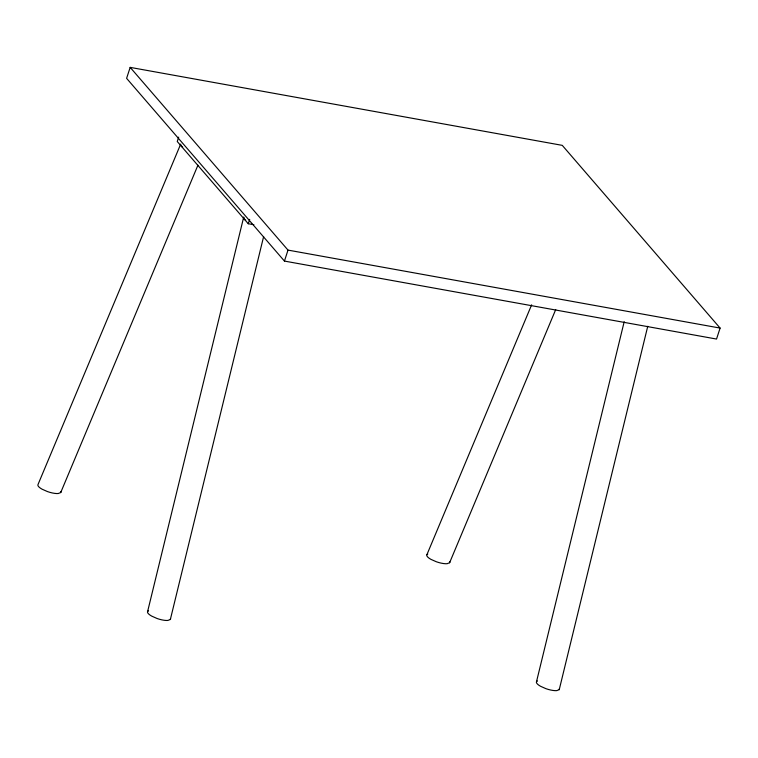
<?xml version="1.0" encoding="UTF-8"?>
<svg xmlns="http://www.w3.org/2000/svg" width="758" height="758" viewBox="0 0 758 758"><rect width="100%" height="100%" fill="white"/><g stroke="black" fill="none" stroke-linecap="round" stroke-linejoin="round"><path stroke-width="1.14" d="M263.632 236.553L170.361 619.457L167.869 620.442A11.891 3.42 18 0 1 157.067 618.5L151.647 616.083A12.384 3.563 18 0 1 147.639 611.441L243.716 217.044L244.266 219.1L245.677 220.37M647.749 326.281L559.243 689.638L556.751 690.623A11.891 3.42 18 0 1 545.95 688.681L540.53 686.265A12.384 3.563 18 0 1 536.522 681.631L624.194 321.724M130.177 67.377L126.605 78.339L284.44 261.074L716.537 339.053L720.1 328.081L562.265 145.356L130.177 67.377L288.002 250.102L720.1 328.081M178.68 137.122L177.249 141.509L248.273 223.743L253.883 224.7M248.273 223.743L249.704 219.356M284.44 261.074L288.002 250.102M182.659 147.412L180.594 145.015L180.698 144.086L38.014 484.523A12.384 3.563 18 0 0 42.022 489.166L47.441 491.572A11.891 3.42 18 0 0 58.243 493.524L60.725 492.539L197.933 165.197M555.718 309.577L449.617 562.72L447.125 563.706A11.891 3.42 18 0 1 436.324 561.754L430.904 559.347A12.384 3.563 18 0 1 426.896 554.704L531.633 304.839M147.639 611.441L148.53 610.796M426.896 554.704L427.787 554.051M536.522 681.622L537.413 680.978M60.839 491.61A12.384 3.563 18 0 1 60.725 492.539M449.731 561.801A12.384 3.563 18 0 1 449.617 562.72M559.357 688.719A12.384 3.563 18 0 1 559.243 689.638M170.465 618.537A12.384 3.563 18 0 1 170.351 619.457"/></g></svg>
